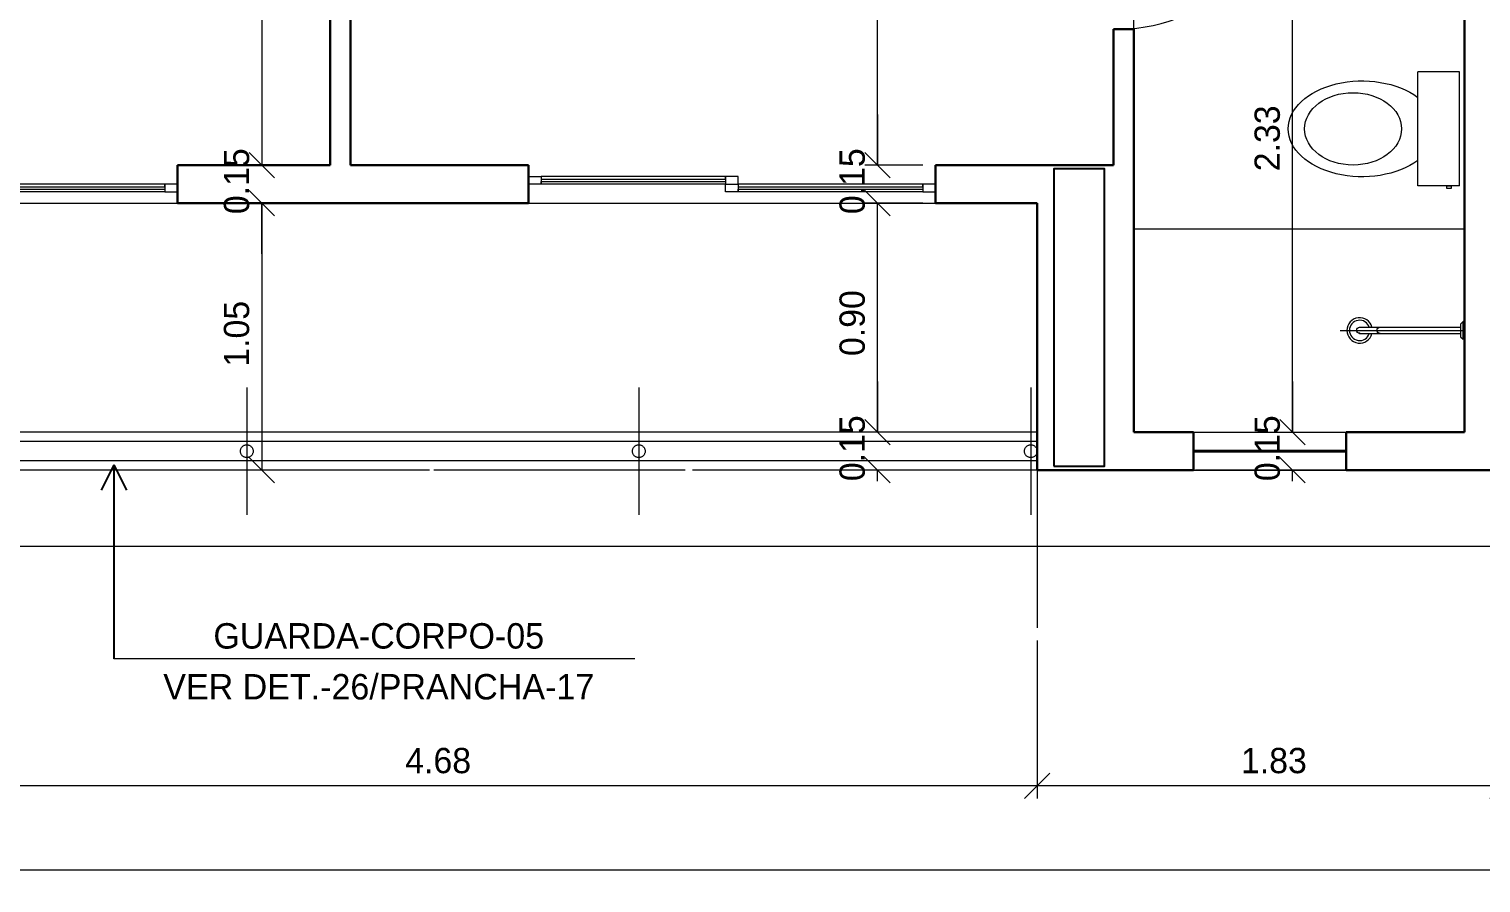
# Model space of a CAD drawing. Header units: metres. Extents: x 3.9 to 63.3, y 8 to 50.1.
# Drawn here: x 12.34 to 18.05, y 11.91 to 15.26 of the extents above; entities that cross this region are included whole.
import ezdxf
from ezdxf.enums import TextEntityAlignment as Align

# ---------------------------------------------------------------- set-up
doc = ezdxf.new("R2010")
doc.units = ezdxf.units.M
doc.header["$MEASUREMENT"] = 0
for name, pattern in [('DGN Style 2', [0.988287, 0.592972, -0.395315]), ('DGN Style 3', [1.383601, 0.988287, -0.395315]), ('DGN Style 4', [1.582247, 0.790629, -0.395315, 0.000988287, -0.395315])]:
    doc.linetypes.add(name, pattern=pattern)
doc.layers.get('Defpoints').update_dxf_attribs({"lineweight": 0})
for name, color, linetype, lineweight in [('00-EDIFICACOES TÉRREO', 7, 'Continuous', 0), ('24 - Textos Gerais', 7, 'Continuous', 0), ('34 - Mobiliário', 7, 'Continuous', 0), ('CORNIJAS_VAR NA PLANTA PTIPO 1', 7, 'Continuous', 0), ('Level 1', 7, 'Continuous', 0), ('Level 12', 7, 'Continuous', 0), ('Level 14', 7, 'Continuous', 0), ('Level 21-1', 7, 'Continuous', 0), ('Level 24-1', 7, 'Continuous', 0), ('Level 31', 7, 'Continuous', 0), ('Level 36', 7, 'Continuous', 0), ('Level 50', 7, 'Continuous', 0), ('Level 7', 7, 'Continuous', 0)]:
    doc.layers.add(name, color=color, linetype=linetype, lineweight=lineweight)
doc.layers.add('6', color=6, linetype='Continuous')
doc.styles.add('Style-INTL_ENGINEERING', font='INTL_ENGINEERING.shx')
doc.dimstyles.get("Standard").update_dxf_attribs({"dimtxt": 0.18, "dimasz": 0.18, "dimexe": 0.18, "dimexo": 0.0625, "dimgap": 0.09, "dimtad": 0, "dimtih": 1, "dimtoh": 1, "dimdec": 4, "dimzin": 1, "dimdsep": 46, "dimtxsty": 'Standard', "dimcen": 0, "dimadec": 0, "dimazin": 0, "dimtfac": 1, "dimtdec": 4, "dimtofl": 0, "dimtmove": 0, "dimatfit": 3, "dimfxl": 0, "dimtolj": 1, "dimtzin": 1, "dimarcsym": 0})

# ---------------------------------------------------------------- blocks, each defined once
blk = doc.blocks.new('SANCXP_3')
at = {"layer": '24 - Textos Gerais', "color": 172, "linetype": 'Continuous', "lineweight": 0}
for p, q in [((0.06, -0.449), (0.06, 0.449)), ((0.06, 0.449), (0.386, 0.449)), ((0.386, -0.449), (0.386, 0.449)), ((0.06, -0.449), (0.386, -0.449))]:
    blk.add_line(p, q, dxfattribs=at)
at = {"layer": '24 - Textos Gerais', "color": 172, "linetype": 'Continuous', "lineweight": 0, "extrusion": (0, 0, -1), "flags": 128}
blk.add_lwpolyline([(-0.125, -0.468), (-0.16, -0.468), (-0.16, -0.449), (-0.125, -0.449)], close=True, dxfattribs=at)
at = {"layer": '24 - Textos Gerais', "color": 172, "linetype": 'Continuous', "lineweight": 0}
blk.add_ellipse((0.825, 0), major_axis=(-0.581, 0), ratio=0.649123, start_param=0.716078, end_param=5.567107, dxfattribs=at)
at = {"layer": '24 - Textos Gerais', "color": 172, "linetype": 'Continuous', "lineweight": 0, "extrusion": (0, 0, -1)}
blk.add_ellipse((0.896, 0), major_axis=(0.381, 0), ratio=0.746923, dxfattribs=at)
blk = doc.blocks.new('*U38')
at = {"layer": '24 - Textos Gerais', "color": 172, "linetype": 'Continuous', "lineweight": 0}
for p, q in [((-0.2441, 0.035), (-0.2441, -0.035)), ((-0.2441, 0.035), (-0.2391, 0.035)), ((-0.2391, 0.035), (-0.2391, -0.035)), ((-0.2291, 0.025), (-0.2391, 0.035)), ((-0.2291, -0.025), (-0.2291, 0.025)), ((0.168, 0.0125), (-0.2291, 0.0125)), ((-0.2441, -0.035), (-0.2391, -0.035)), ((-0.2391, -0.035), (-0.2291, -0.025)), ((0.168, -0.0125), (-0.2291, -0.0125))]:
    blk.add_line(p, q, dxfattribs=at)
at = {"layer": '24 - Textos Gerais', "color": 172, "linetype": 'DGN Style 4', "lineweight": 13}
blk.add_line((0.2441, 0), (-0.2441, 0), dxfattribs=at)
at = {"layer": '24 - Textos Gerais', "color": 172, "linetype": 'Continuous', "lineweight": 0, "extrusion": (0, 0, -1)}
for centre in [(-0.088, 0), (-0.168, 0)]:
    blk.add_arc(centre, 0.0125, 90, 270, dxfattribs=at)
at = {"layer": '24 - Textos Gerais', "color": 172, "linetype": 'Continuous', "lineweight": 0}
for radius, start, end in [(0.05, 194.4775, 165.5225), (0.04, 198.21, 161.79)]:
    blk.add_arc((0.168, 0), radius, start, end, dxfattribs=at)
blk.add_point((0.168, 0.011), dxfattribs=at)
blk = doc.blocks.new('*U22')
at = {"layer": 'Level 36', "color": 172, "linetype": 'Continuous', "lineweight": 13}
blk.add_line((-13.815, -3.43), (-12.515, -3.43), dxfattribs=at)
at = {"layer": '24 - Textos Gerais', "color": 172, "linetype": 'Continuous', "lineweight": 0, "extrusion": (0, 0, -1), "xscale": 0.5000000000216841, "yscale": 0.5000000000216841, "zscale": 0.5000000000216841, "rotation": 359.9994663905647}
blk.add_blockref('SANCXP_3', (12.505, -3.0375), dxfattribs=at)
at = {"layer": '24 - Textos Gerais', "color": 172, "linetype": 'Continuous', "lineweight": 0, "rotation": 180}
blk.add_blockref('*U38', (-12.7591, -3.83), dxfattribs=at)
blk = doc.blocks.new('PC185')
at = {"layer": 'Level 14', "color": 7, "linetype": 'Continuous', "lineweight": 13, "flags": 128}
for points in [[(0.00001, -0.04504), (0.05, -0.04504), (0.05001, -0.07502), (0.00002, -0.07504)], [(0.77501, -0.04506), (0.05, -0.04504), (0.05, -0.05504), (0.775, -0.05508)], [(0.82499, -0.04506), (0.77501, -0.04506), (0.77499, -0.07506), (0.825, -0.07506)], [(0.05, -0.06502), (0.77502, -0.06506), (0.77499, -0.07506), (0.05001, -0.07502)], [(0.77503, -0.07504), (0.82501, -0.07502), (0.82501, -0.10502), (0.77502, -0.10502)], [(1.55002, -0.07506), (0.82501, -0.07502), (0.82499, -0.08506), (1.55, -0.08504)], [(0.82502, -0.09502), (1.55002, -0.09504), (1.55001, -0.10504), (0.82501, -0.10502)], [(1.60001, -0.07506), (1.55002, -0.07506), (1.55001, -0.10504), (1.60002, -0.10504)]]:
    blk.add_lwpolyline(points, close=True, dxfattribs=at)
at = {"layer": 'Level 31', "color": 30, "linetype": 'Continuous', "lineweight": 0}
blk.add_line((-0.00001, -0.15008), (1.60001, -0.15012), dxfattribs=at)
at = {"layer": 'Level 7', "color": 7, "linetype": 'Continuous', "lineweight": 30, "flags": 128}
for points in [[(0, 0), (-0.00001, -0.15008)], [(1.60001, -0.00002), (1.60001, -0.1501)]]:
    blk.add_lwpolyline(points, dxfattribs=at)
blk = doc.blocks.new('J140B1')
at = {"layer": '34 - Mobiliário', "color": 7, "linetype": 'Continuous', "lineweight": 40}
blk.add_line((0, 0.075), (0.6, 0.075), dxfattribs=at)
at = {"layer": 'CORNIJAS_VAR NA PLANTA PTIPO 1', "color": 7, "linetype": 'Continuous', "lineweight": 30}
for p, q in [((0, 0), (0, 0.15)), ((0.6, 0), (0.6, 0.15))]:
    blk.add_line(p, q, dxfattribs=at)
at = {"layer": 'CORNIJAS_VAR NA PLANTA PTIPO 1', "color": 7, "linetype": 'Continuous', "lineweight": 0}
for p, q in [((0, 0.15), (0.6, 0.15)), ((0, 0), (0.6, 0))]:
    blk.add_line(p, q, dxfattribs=at)
blk = doc.blocks.new('P70D')
at = {"layer": '00-EDIFICACOES TÉRREO', "color": 7, "linetype": 'Continuous', "lineweight": 13}
for p, q in [((0.035, 0.705), (0.01, 0.705)), ((0.01, 0.705), (0.01, 0.025)), ((0.035, 0.025), (0.035, 0.705)), ((0.01, 0.025), (0.035, 0.025))]:
    blk.add_line(p, q, dxfattribs=at)
blk.add_ellipse((0.0073, 0.032), major_axis=(0.6611, -0.2141), ratio=0.965677, start_param=0.313159, end_param=1.833935, dxfattribs=at)
at = {"layer": 'CORNIJAS_VAR NA PLANTA PTIPO 1', "color": 7, "linetype": 'Continuous', "lineweight": 30}
for p, q in [((0, 0), (0, 0.08)), ((0.7, 0), (0.7, 0.08))]:
    blk.add_line(p, q, dxfattribs=at)
blk = doc.blocks.new('*U88')
at = {"layer": 'Level 1', "color": 3, "linetype": 'DGN Style 4', "lineweight": 0}
blk.add_line((0, 0.25), (0, -0.25), dxfattribs=at)
at = {"layer": 'Level 50', "color": 190, "linetype": 'DGN Style 2', "lineweight": 0}
blk.add_circle((0, 0), 0.025, dxfattribs=at)
blk = doc.blocks.new('*U92')
at = {"layer": 'Level 1', "color": 3, "linetype": 'DGN Style 4', "lineweight": 0}
blk.add_line((0, 0.25), (0, -0.25), dxfattribs=at)
at = {"layer": 'Level 50', "color": 190, "linetype": 'DGN Style 2', "lineweight": 0}
blk.add_circle((0, 0), 0.025, dxfattribs=at)
blk = doc.blocks.new('*U93')
at = {"layer": 'Level 1', "color": 3, "linetype": 'DGN Style 4', "lineweight": 0}
blk.add_line((0, 0.25), (0, -0.25), dxfattribs=at)
at = {"layer": 'Level 50', "color": 190, "linetype": 'DGN Style 2', "lineweight": 0}
blk.add_circle((0, 0), 0.025, dxfattribs=at)
blk = doc.blocks.new('*U87')
at = {"layer": 'CORNIJAS_VAR NA PLANTA PTIPO 1', "color": 7, "linetype": 'DGN Style 3', "lineweight": 13, "flags": 128}
blk.add_lwpolyline([(-14.195, -6.2878), (-18.875, -6.2878), (-19.425, -5.7378), (-19.425, -5.2378)], dxfattribs=at)
at = {"layer": 'CORNIJAS_VAR NA PLANTA PTIPO 1', "color": 7, "linetype": 'Continuous', "lineweight": 13, "flags": 128}
blk.add_lwpolyline([(-14.195, -6.1378), (-18.8129, -6.1378), (-19.275, -5.6757), (-19.275, -5.2378)], dxfattribs=at)
at = {"layer": 'Level 21-1', "color": 7, "linetype": 'Continuous', "lineweight": 13}
blk.add_line((-9.4714, -6.5878), (-18.9993, -6.5878), dxfattribs=at)
at = {"layer": 'Level 50', "color": 190, "linetype": 'Continuous', "lineweight": 13, "flags": 128}
for points in [[(-14.195, -6.2503), (-18.8595, -6.2503), (-19.3875, -5.7223), (-19.3875, -5.2378)], [(-14.195, -6.1753), (-18.8284, -6.1753), (-19.3125, -5.6912), (-19.3125, -5.2378)]]:
    blk.add_lwpolyline(points, dxfattribs=at)
at = {"layer": 'Level 50', "color": 190, "linetype": 'DGN Style 2', "lineweight": 0}
for name, p in [('*U93', (-17.3026, -6.2128)), ('*U92', (-15.7613, -6.2128)), ('*U88', (-14.22, -6.2128))]:
    blk.add_blockref(name, p, dxfattribs=at)
blk = doc.blocks.new('*D231')
at = {"layer": 'Defpoints', "color": 2, "linetype": 'Continuous', "lineweight": 0}
for p, q in [((16.3045, 12.8595), (16.3045, 12.2387)), ((18.1346, 12.8595), (18.1346, 12.2387)), ((16.2548, 12.2385), (16.3543, 12.338)), ((18.1843, 12.338), (18.0848, 12.2385)), ((18.1346, 12.2882), (16.3045, 12.2882))]:
    blk.add_line(p, q, dxfattribs=at)
at = {"layer": 'Defpoints'}
for p in [(16.3045, 12.909), (18.1346, 12.909), (16.3045, 12.2882), (17.2195, 12.2882)]:
    blk.add_point(p, dxfattribs=at)
at = {"layer": 'Defpoints', "color": 2, "linetype": 'Continuous', "lineweight": 0, "style": 'Style-INTL_ENGINEERING'}
blk.add_text('1.83', height=0.0995, dxfattribs=at).set_placement((17.1059, 12.3875), align=Align.MIDDLE_LEFT)
blk = doc.blocks.new('_Oblique')
at = {"color": 0, "linetype": 'ByBlock', "lineweight": -2}
blk.add_line((0.5, 0.5), (-0.5, -0.5), dxfattribs=at)
blk = doc.blocks.new('*D232')
at = {"layer": 'Defpoints', "color": 2, "linetype": 'Continuous', "lineweight": 0}
for p, q in [((11.6245, 12.8595), (11.6245, 12.2387)), ((16.3045, 12.8595), (16.3045, 12.2387)), ((11.5748, 12.2385), (11.6743, 12.338)), ((16.3543, 12.338), (16.2548, 12.2385)), ((16.3045, 12.2882), (11.6245, 12.2882))]:
    blk.add_line(p, q, dxfattribs=at)
at = {"layer": 'Defpoints'}
for p in [(11.6245, 12.909), (16.3045, 12.909), (11.6245, 12.2882), (13.9645, 12.2882)]:
    blk.add_point(p, dxfattribs=at)
at = {"layer": 'Defpoints', "color": 2, "linetype": 'Continuous', "lineweight": 0, "style": 'Style-INTL_ENGINEERING'}
blk.add_text('4.68', height=0.0995, dxfattribs=at).set_placement((13.82, 12.3875), align=Align.MIDDLE_LEFT)
blk = doc.blocks.new('*D235')
at = {"layer": 'Defpoints', "color": 2, "linetype": 'Continuous', "lineweight": 0}
for p, q in [((10.3745, 12.8595), (10.3745, 11.9063)), ((50.6245, 12.8595), (50.6245, 11.9063)), ((10.3248, 11.9061), (10.4243, 12.0056)), ((50.6743, 12.0056), (50.5748, 11.9061)), ((50.6245, 11.9558), (10.3745, 11.9558))]:
    blk.add_line(p, q, dxfattribs=at)
at = {"layer": 'Defpoints'}
for p in [(10.3745, 12.909), (50.6245, 12.909), (10.3745, 11.9558), (30.4996, 11.9558)]:
    blk.add_point(p, dxfattribs=at)
at = {"layer": 'Defpoints', "color": 2, "linetype": 'Continuous', "lineweight": 0, "style": 'Style-INTL_ENGINEERING'}
blk.add_text('40.25', height=0.0995, dxfattribs=at).set_placement((30.3088, 12.0551), align=Align.MIDDLE_LEFT)
blk = doc.blocks.new('*D255')
at = {"layer": 'Defpoints', "color": 2, "linetype": 'Continuous', "lineweight": 0}
for p, q in [((15.6266, 14.6288), (15.7261, 14.5293)), ((15.8551, 14.579), (15.6268, 14.579)), ((15.6763, 13.679), (15.6763, 14.579)), ((15.7261, 13.6293), (15.6266, 13.7288)), ((16.255, 13.679), (15.6268, 13.679))]:
    blk.add_line(p, q, dxfattribs=at)
at = {"layer": 'Defpoints'}
for p in [(15.6763, 14.579), (15.9046, 14.579), (15.6763, 14.129), (16.3045, 13.679)]:
    blk.add_point(p, dxfattribs=at)
at = {"layer": 'Defpoints', "color": 2, "linetype": 'Continuous', "lineweight": 0, "style": 'Style-INTL_ENGINEERING'}
blk.add_text('0.90', height=0.0995, rotation=90, dxfattribs=at).set_placement((15.5771, 13.9782), align=Align.MIDDLE_LEFT)
blk = doc.blocks.new('*D256')
at = {"layer": 'Defpoints', "color": 2, "linetype": 'Continuous', "lineweight": 0}
for p, q in [((15.6763, 14.9285), (15.6763, 14.729)), ((15.7261, 14.6793), (15.6266, 14.7788)), ((15.8551, 14.729), (15.6268, 14.729)), ((15.6266, 14.6288), (15.7261, 14.5293)), ((15.8551, 14.579), (15.6268, 14.579)), ((15.6763, 14.5361), (15.6763, 14.579))]:
    blk.add_line(p, q, dxfattribs=at)
at = {"layer": 'Defpoints'}
for p in [(15.6763, 14.729), (15.9046, 14.729), (15.6763, 14.654), (15.9046, 14.579)]:
    blk.add_point(p, dxfattribs=at)
at = {"layer": 'Defpoints', "color": 2, "linetype": 'Continuous', "lineweight": 0, "style": 'Style-INTL_ENGINEERING'}
blk.add_text('0.15', height=0.0995, rotation=90, dxfattribs=at).set_placement((15.5771, 14.5361), align=Align.MIDDLE_LEFT)
blk = doc.blocks.new('*D257')
at = {"layer": 'Defpoints', "color": 2, "linetype": 'Continuous', "lineweight": 0}
for p, q in [((15.6266, 18.4788), (15.7261, 18.3793)), ((15.755, 18.429), (15.6268, 18.429)), ((15.6763, 14.729), (15.6763, 18.429)), ((15.7261, 14.6793), (15.6266, 14.7788)), ((15.8551, 14.729), (15.6268, 14.729))]:
    blk.add_line(p, q, dxfattribs=at)
at = {"layer": 'Defpoints'}
for p in [(15.6763, 18.429), (15.8045, 18.429), (15.6763, 16.579), (15.9046, 14.729)]:
    blk.add_point(p, dxfattribs=at)
at = {"layer": 'Defpoints', "color": 2, "linetype": 'Continuous', "lineweight": 0, "style": 'Style-INTL_ENGINEERING'}
blk.add_text('3.70', height=0.0995, rotation=90, dxfattribs=at).set_placement((15.5771, 16.4329), align=Align.MIDDLE_LEFT)
blk = doc.blocks.new('*D254')
at = {"layer": 'Defpoints', "color": 2, "linetype": 'Continuous', "lineweight": 0}
for p, q in [((15.6763, 13.8785), (15.6763, 13.679)), ((15.7261, 13.6293), (15.6266, 13.7288)), ((16.255, 13.679), (15.6268, 13.679)), ((15.6266, 13.5788), (15.7261, 13.4793)), ((16.255, 13.529), (15.6268, 13.529)), ((15.6763, 13.4861), (15.6763, 13.529))]:
    blk.add_line(p, q, dxfattribs=at)
at = {"layer": 'Defpoints'}
for p in [(15.6763, 13.679), (16.3045, 13.679), (15.6763, 13.604), (16.3045, 13.529)]:
    blk.add_point(p, dxfattribs=at)
at = {"layer": 'Defpoints', "color": 2, "linetype": 'Continuous', "lineweight": 0, "style": 'Style-INTL_ENGINEERING'}
blk.add_text('0.15', height=0.0995, rotation=90, dxfattribs=at).set_placement((15.5771, 13.4861), align=Align.MIDDLE_LEFT)
blk = doc.blocks.new('*D292')
at = {"layer": 'Defpoints', "color": 2, "linetype": 'Continuous', "lineweight": 0}
for p, q in [((13.2061, 18.5588), (13.3056, 18.4593)), ((13.475, 18.509), (13.2064, 18.509)), ((13.2559, 18.509), (13.2559, 14.729)), ((13.3056, 14.6793), (13.2061, 14.7788)), ((13.475, 14.729), (13.2064, 14.729))]:
    blk.add_line(p, q, dxfattribs=at)
at = {"layer": 'Defpoints'}
for p in [(13.5245, 18.509), (13.2559, 16.619), (13.2559, 14.729), (13.5245, 14.729)]:
    blk.add_point(p, dxfattribs=at)
at = {"layer": 'Defpoints', "color": 2, "linetype": 'Continuous', "lineweight": 0, "style": 'Style-INTL_ENGINEERING'}
blk.add_text('3.78', height=0.0995, rotation=90, dxfattribs=at).set_placement((13.1566, 16.4772), align=Align.MIDDLE_LEFT)
blk = doc.blocks.new('*D293')
at = {"layer": 'Defpoints', "color": 2, "linetype": 'Continuous', "lineweight": 0}
for p, q in [((13.3056, 14.6793), (13.2061, 14.7788)), ((13.475, 14.729), (13.2064, 14.729)), ((13.2559, 14.7719), (13.2559, 14.729)), ((13.2061, 14.6288), (13.3056, 14.5293)), ((13.5651, 14.579), (13.2064, 14.579)), ((13.2559, 14.3795), (13.2559, 14.579))]:
    blk.add_line(p, q, dxfattribs=at)
at = {"layer": 'Defpoints'}
for p in [(13.5245, 14.729), (13.2559, 14.654), (13.2559, 14.579), (13.6146, 14.579)]:
    blk.add_point(p, dxfattribs=at)
at = {"layer": 'Defpoints', "color": 2, "linetype": 'Continuous', "lineweight": 0, "style": 'Style-INTL_ENGINEERING'}
blk.add_text('0.15', height=0.0995, rotation=90, dxfattribs=at).set_placement((13.1566, 14.5361), align=Align.MIDDLE_LEFT)
blk = doc.blocks.new('*D294')
at = {"layer": 'Defpoints', "color": 2, "linetype": 'Continuous', "lineweight": 0}
for p, q in [((13.2061, 14.6288), (13.3056, 14.5293)), ((13.5651, 14.579), (13.2064, 14.579)), ((13.2559, 14.579), (13.2559, 13.529)), ((13.3056, 13.4793), (13.2061, 13.5788)), ((13.915, 13.529), (13.2064, 13.529))]:
    blk.add_line(p, q, dxfattribs=at)
at = {"layer": 'Defpoints'}
for p in [(13.6146, 14.579), (13.2559, 14.054), (13.2559, 13.529), (13.9645, 13.529)]:
    blk.add_point(p, dxfattribs=at)
at = {"layer": 'Defpoints', "color": 2, "linetype": 'Continuous', "lineweight": 0, "style": 'Style-INTL_ENGINEERING'}
blk.add_text('1.05', height=0.0995, rotation=90, dxfattribs=at).set_placement((13.1566, 13.9361), align=Align.MIDDLE_LEFT)
blk = doc.blocks.new('*D321')
at = {"layer": 'Defpoints', "color": 2, "linetype": 'Continuous', "lineweight": 0}
for p, q in [((17.2584, 16.0638), (17.3579, 15.9643)), ((17.37, 16.014), (17.2587, 16.014)), ((17.3082, 13.679), (17.3082, 16.014)), ((17.3579, 13.6293), (17.2584, 13.7288)), ((17.269, 13.679), (17.3577, 13.679))]:
    blk.add_line(p, q, dxfattribs=at)
at = {"layer": 'Defpoints'}
for p in [(17.3082, 16.014), (17.4195, 16.014), (17.3082, 14.8465), (17.2195, 13.679)]:
    blk.add_point(p, dxfattribs=at)
at = {"layer": 'Defpoints', "color": 2, "linetype": 'Continuous', "lineweight": 0, "style": 'Style-INTL_ENGINEERING'}
blk.add_text('2.33', height=0.0995, rotation=90, dxfattribs=at).set_placement((17.2089, 14.7047), align=Align.MIDDLE_LEFT)
blk = doc.blocks.new('*D320')
at = {"layer": 'Defpoints', "color": 2, "linetype": 'Continuous', "lineweight": 0}
for p, q in [((17.3082, 13.8785), (17.3082, 13.679)), ((17.3579, 13.6293), (17.2584, 13.7288)), ((17.269, 13.679), (17.3577, 13.679)), ((17.2584, 13.5788), (17.3579, 13.4793)), ((16.969, 13.529), (17.3577, 13.529)), ((17.3082, 13.4861), (17.3082, 13.529))]:
    blk.add_line(p, q, dxfattribs=at)
at = {"layer": 'Defpoints'}
for p in [(17.2195, 13.679), (17.3082, 13.679), (17.3082, 13.604), (16.9195, 13.529)]:
    blk.add_point(p, dxfattribs=at)
at = {"layer": 'Defpoints', "color": 2, "linetype": 'Continuous', "lineweight": 0, "style": 'Style-INTL_ENGINEERING'}
blk.add_text('0.15', height=0.0995, rotation=90, dxfattribs=at).set_placement((17.2089, 13.4861), align=Align.MIDDLE_LEFT)
blk = doc.blocks.new('TerminatorOpen')
at = {"color": 0, "linetype": 'ByBlock', "lineweight": -2}
for q in [(-1, 0.5), (-1, 0), (-1, -0.5)]:
    blk.add_line((0, 0), q, dxfattribs=at)

msp = doc.modelspace()

# ---------------------------------------------------------------- linework, layer by layer
at = {"layer": '6', "linetype": 'Continuous'}
msp.add_lwpolyline([(16.3695, 13.5446), (16.5695, 13.5446), (16.5695, 14.7146), (16.3695, 14.7146)], close=True, dxfattribs=at)
at = {"layer": 'CORNIJAS_VAR NA PLANTA PTIPO 1', "color": 7, "linetype": 'Continuous', "lineweight": 30}
for p, q in [((13.5245, 18.509), (13.5245, 14.729)), ((13.6045, 18.429), (13.6045, 14.729)), ((17.9845, 16.014), (17.9845, 13.679)), ((16.6045, 15.264), (16.6045, 14.729)), ((16.6846, 15.264), (16.6846, 13.679)), ((13.5245, 14.729), (12.9246, 14.729)), ((13.6045, 14.729), (14.3046, 14.729)), ((15.9046, 14.729), (16.6045, 14.729)), ((12.9246, 14.579), (14.3046, 14.579)), ((15.9046, 14.579), (16.3045, 14.579)), ((16.6846, 13.679), (16.9195, 13.679)), ((17.5195, 13.679), (17.9845, 13.679)), ((16.3045, 13.529), (16.9195, 13.529)), ((17.5195, 13.529), (18.1346, 13.529))]:
    msp.add_line(p, q, dxfattribs=at)
at = {"layer": 'CORNIJAS_VAR NA PLANTA PTIPO 1', "color": 7, "linetype": 'Continuous', "lineweight": 0}
msp.add_line((16.6846, 15.264), (16.6846, 15.964), dxfattribs=at)
at = {"layer": 'Defpoints', "color": 2, "linetype": 'DGN Style 4', "lineweight": 0}
msp.add_line((16.3045, 13.529), (16.3045, 12.909), dxfattribs=at)
at = {"layer": 'Level 12', "color": 2, "linetype": 'Continuous', "lineweight": 13}
msp.add_line((14.7228, 12.7878), (12.6748, 12.7878), dxfattribs=at)
at = {"layer": 'Level 24-1', "color": 7, "linetype": 'DGN Style 2', "lineweight": 0, "flags": 128}
msp.add_lwpolyline([(33.7253, 21.9391), (38.0346, 21.939), (38.0346, 22.689), (46.8646, 22.689), (46.8646, 21.289), (50.6245, 21.289), (50.6245, 14.579), (49.9246, 14.579), (49.9246, 14.079), (49.3745, 13.529), (39.8467, 13.529), (39.2267, 12.909), (31.9114, 12.909), (31.6938, 13.1263), (29.3053, 13.1263), (29.0877, 12.909), (21.7724, 12.909), (21.1524, 13.529), (11.6245, 13.529), (11.0746, 14.079), (11.0746, 14.579), (10.3745, 14.579), (10.3745, 21.289), (14.1346, 21.289), (14.1346, 22.689), (22.9645, 22.689), (22.9645, 21.939), (27.2738, 21.939), (27.2738, 26.7246), (33.7241, 26.7246), (33.7253, 21.9391)], dxfattribs=at)
msp.add_lwpolyline([(33.7253, 21.9391), (38.0346, 21.939), (38.0346, 22.689), (46.8646, 22.689), (46.8646, 21.289), (50.6245, 21.289), (50.6245, 14.579), (49.9246, 14.579), (49.9246, 14.079), (49.3745, 13.529), (39.8467, 13.529), (39.2267, 12.909), (31.9114, 12.909), (31.6938, 13.1263), (29.3053, 13.1263), (29.0877, 12.909), (21.7724, 12.909), (21.1524, 13.529), (11.6245, 13.529), (11.0746, 14.079), (11.0746, 14.579), (10.3745, 14.579), (10.3745, 21.289), (14.1346, 21.289), (14.1346, 22.689), (22.9645, 22.689), (22.9645, 21.939), (27.2738, 21.939), (27.2738, 26.7246), (33.7241, 26.7246), (33.7253, 21.9391)], dxfattribs=at)
at = {"layer": 'Level 7', "color": 7, "linetype": 'Continuous', "lineweight": 30, "flags": 128}
msp.add_lwpolyline([(16.3045, 14.579), (16.3045, 13.529)], dxfattribs=at)

# ---------------------------------------------------------------- block references
at = {"layer": 'CORNIJAS_VAR NA PLANTA PTIPO 1', "color": 7, "linetype": 'Continuous', "lineweight": 30, "xscale": 1.000004656718364, "yscale": 1.000004656718364, "rotation": 269.9991995895742}
msp.add_blockref('P70D', (16.6046, 15.964), dxfattribs=at)
at = {"layer": 'CORNIJAS_VAR NA PLANTA PTIPO 1', "color": 7, "linetype": 'Continuous', "lineweight": 30, "xscale": 0.9999953433792164, "yscale": -0.9999953433792164}
msp.add_blockref('J140B1', (16.9195, 13.679), dxfattribs=at)
at = {"layer": 'Level 21-1', "color": 7, "linetype": 'Continuous', "lineweight": 13}
msp.add_blockref('*U87', (30.4996, 19.8168), dxfattribs=at)
at = {"layer": 'Level 36', "color": 172, "linetype": 'Continuous', "lineweight": 13}
msp.add_blockref('*U22', (30.4996, 17.909), dxfattribs=at)
at = {"layer": 'Level 7', "color": 30, "linetype": 'Continuous', "lineweight": 0}
for p in [(11.3246, 14.7291), (14.3046, 14.7291)]:
    msp.add_blockref('PC185', p, dxfattribs=at)

# ---------------------------------------------------------------- texts
at = {"layer": 'Level 12', "color": 2, "linetype": 'Continuous', "lineweight": 13, "insert": (13.7159, 12.777), "char_height": 0.099999, "attachment_point": 5, "line_spacing_factor": 1.200006, "style": 'Style-INTL_ENGINEERING'}
msp.add_mtext('GUARDA-CORPO-05\\PVER DET.-26/PRANCHA-17\\P', dxfattribs=at)

# ---------------------------------------------------------------- dimensions: what is measured, and where the dimension line sits
at = {"layer": 'Defpoints', "color": 2, "linetype": 'Continuous', "lineweight": 0}
for base, p1, p2, angle, picture, middle in [((13.2559, 14.729), (13.5245, 18.509), (13.5245, 14.729), 270, '*D292', (13.2559, 16.619)), ((15.6763, 18.429), (15.9046, 14.729), (15.8045, 18.429), 90, '*D257', (15.6763, 16.579)), ((17.30816, 16.01403), (17.21953, 13.67904), (17.41954, 16.01403), 90, '*D321', (17.30816, 14.84654)), ((13.2559, 13.529), (13.6146, 14.579), (13.9645, 13.529), 270, '*D294', (13.2559, 14.054)), ((15.6763, 14.579), (16.3045, 13.679), (15.9046, 14.579), 90, '*D255', (15.6763, 14.129)), ((10.3745, 11.9558), (50.6245, 12.909), (10.3745, 12.909), 180, '*D235', (30.4996, 11.9558)), ((11.6245, 12.2882), (16.3045, 12.909), (11.6245, 12.909), 180, '*D232', (13.9645, 12.2882)), ((16.3045, 12.2882), (18.1346, 12.909), (16.3045, 12.909), 180, '*D231', (17.2195, 12.2882))]:
    dim = msp.add_linear_dim(base=base, p1=p1, p2=p2, angle=angle, dimstyle='Standard', override={"dimtxt": 0.0995, "dimasz": 0.0995, "dimexe": 0.0495, "dimexo": 0.0495, "dimgap": 0.0495, "dimtad": 1, "dimtih": 0, "dimtoh": 0, "dimdec": 2, "dimzin": 3, "dimtxsty": 'Style-INTL_ENGINEERING', "dimblk": 'Oblique', "dimclre": 2, "dimtdec": 2, "dimatfit": 1, "dimtolj": 0, "dimtzin": 3, "dimlwe": 0}, dxfattribs=at)
    dim.commit()
    dim.dimension.update_dxf_attribs({"geometry": picture, "text_midpoint": middle})
for base, p1, p2, angle, picture, middle in [((15.6763, 14.729), (15.9046, 14.579), (15.9046, 14.729), 90, '*D256', (15.6763, 14.654)), ((13.2559, 14.579), (13.5245, 14.729), (13.6146, 14.579), 270, '*D293', (13.2559, 14.654)), ((15.6763, 13.679), (16.3045, 13.529), (16.3045, 13.679), 90, '*D254', (15.6763, 13.604)), ((17.3082, 13.679), (16.9195, 13.529), (17.2195, 13.679), 90, '*D320', (17.3082, 13.604))]:
    dim = msp.add_linear_dim(base=base, p1=p1, p2=p2, angle=angle, dimstyle='Standard', override={"dimtxt": 0.0995, "dimasz": 0.0995, "dimexe": 0.0495, "dimexo": 0.0495, "dimgap": 0.0495, "dimtad": 1, "dimtih": 0, "dimtoh": 0, "dimdec": 2, "dimzin": 3, "dimtxsty": 'Style-INTL_ENGINEERING', "dimblk": 'Oblique', "dimclre": 2, "dimtdec": 2, "dimatfit": 1, "dimtolj": 0, "dimtzin": 3, "dimlwe": 0}, dxfattribs=at)
    dim.commit()
    dim.dimension.update_dxf_attribs({"geometry": picture, "text_midpoint": middle, "dimtype": 160})

# ---------------------------------------------------------------- leaders
at = {"layer": 'Level 12', "color": 2, "linetype": 'Continuous', "lineweight": 13}
msp.add_leader([(12.6748, 13.5505), (12.6748, 12.7878)], dimstyle='Standard', override={"dimtxt": 0.0995, "dimasz": 0.0995, "dimgap": 0, "dimtad": 1, "dimtxsty": 'Style-INTL_ENGINEERING', "dimldrblk": 'TerminatorOpen'}, dxfattribs=at)

doc.saveas('drawing.dxf')
